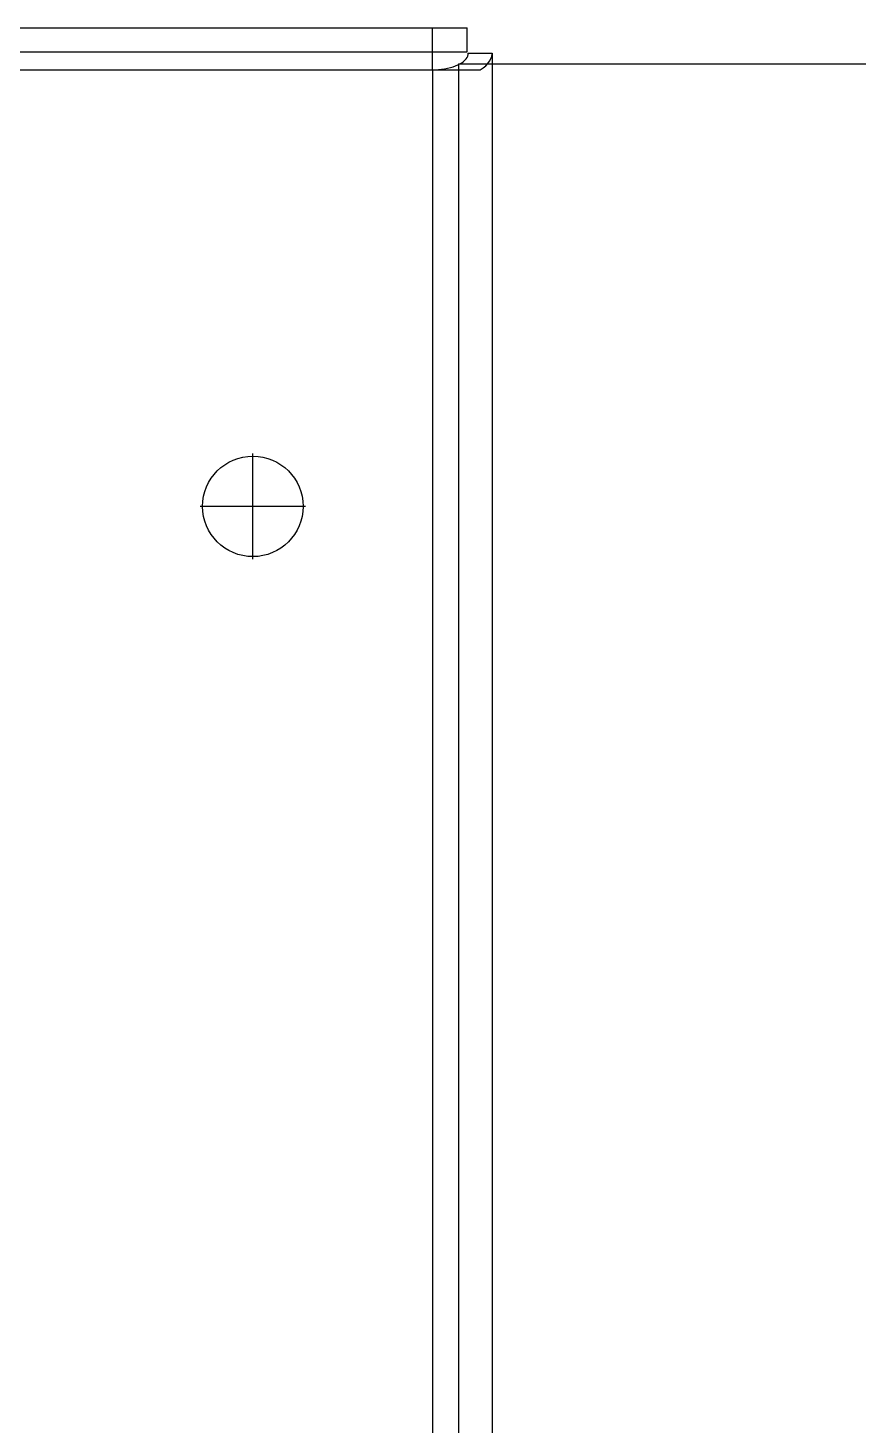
# Model space of a CAD drawing. Header units: millimetres. Extents: x 37984 to 70752, y 14140 to 37584.
# Drawn here: x 46127.4 to 46196.8, y 16595.6 to 16712.4 of the extents above; entities that cross this region are included whole.
import ezdxf

# ---------------------------------------------------------------- set-up
doc = ezdxf.new("R2010")
doc.units = ezdxf.units.MM
doc.layers.add('! NO PLOT !', color=7, linetype='Continuous', true_color=0xff75dd, plot=False)
doc.layers.add('000-PI-ORMAR', color=2, linetype='Continuous')

# ---------------------------------------------------------------- blocks, each defined once
blk = doc.blocks.new('poveznica montaznih ploca 2100mm')
at = {"layer": '! NO PLOT !'}
for p, q in [((59474.64, 55744.27), (59568.44, 55744.27)), ((59565.54, 55740.77), (59565.54, 55744.27)), ((59568.44, 55742.27), (59568.44, 55744.27)), ((59477.54, 55742.27), (59565.54, 55742.27)), ((59565.54, 55742.27), (59568.44, 55742.27)), ((59568.54, 55742.17), (59570.54, 55742.17)), ((59570.54, 55742.17), (59570.54, 53847.74)), ((59477.54, 55740.77), (59565.54, 55740.77)), ((59565.54, 55740.77), (59569.54, 55740.77)), ((59565.54, 55740.77), (59565.54, 53837.74)), ((59550.54, 55699.86), (59550.54, 55708.68)), ((59554.95, 55704.27), (59546.13, 55704.27))]:
    blk.add_line(p, q, dxfattribs=at)
for points in [[(59565.54, 55740.77), (59565.8, 55740.77), (59566.06, 55740.79), (59566.31, 55740.81), (59566.56, 55740.85), (59566.8, 55740.9), (59567.04, 55740.95), (59567.26, 55741.02), (59567.46, 55741.09), (59567.66, 55741.18), (59567.83, 55741.27), (59567.99, 55741.36), (59568.13, 55741.47), (59568.25, 55741.57), (59568.36, 55741.69), (59568.43, 55741.8), (59568.49, 55741.92), (59568.52, 55742.04), (59568.54, 55742.17)], [(59569.54, 55740.77), (59569.78, 55740.93), (59570, 55741.11), (59570.18, 55741.3), (59570.32, 55741.49), (59570.43, 55741.69), (59570.5, 55741.89), (59570.53, 55742.09), (59570.54, 55742.17)]]:
    blk.add_lwpolyline(points, dxfattribs=at)
blk.add_circle((59550.54, 55704.27), 4.2, dxfattribs=at)

msp = doc.modelspace()

# ---------------------------------------------------------------- linework, layer by layer
at = {"layer": '000-PI-ORMAR'}
for q in [(46462.396, 16709.404), (46163.396, 14819.404)]:
    msp.add_line((46163.396, 16709.404), q, dxfattribs=at)

# ---------------------------------------------------------------- block references
at = {"layer": '! NO PLOT !'}
msp.add_blockref('poveznica montaznih ploca 2100mm', (-13404.331, -39031.862), dxfattribs=at)

doc.saveas('drawing.dxf')
